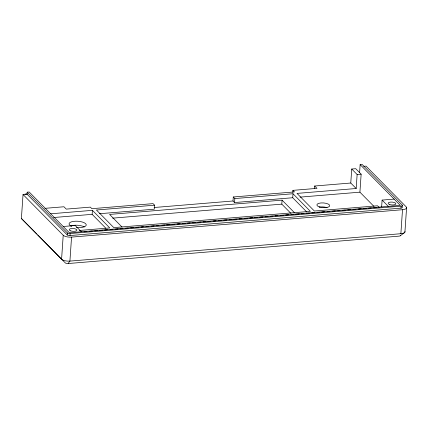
<?xml version="1.0" encoding="UTF-8"?>
<svg xmlns="http://www.w3.org/2000/svg" width="428" height="428" viewBox="0 0 428 428"><rect width="100%" height="100%" fill="white"/><g stroke="black" fill="none" stroke-linecap="round" stroke-linejoin="round"><path stroke-width="0.64" d="M404.963 231.484A6.463 2.37 3.9 0 1 400.87 233.709L69.914 261.101A6.463 2.37 3.9 0 1 61.578 259.25L21.4 218.499L23.037 194.51L27.05 194.178L67.228 234.929A2.156 0.792 3.9 0 0 70.005 235.544L400.961 208.147A2.156 0.792 3.9 0 0 402.192 207.2L402.331 205.199L362.147 164.448L360.141 164.614L359.6 172.612M27.05 194.178L27.183 192.177L29.19 192.012L69.373 232.757L400.303 205.365L360.141 164.614M61.578 259.25L63.216 235.261L23.037 194.51M67.228 234.929L67.362 232.928L27.183 192.177M70.005 235.544L70.144 233.544L401.095 206.146A2.156 0.792 3.9 0 0 402.331 205.199M363.73 166.305L366.026 166.118L406.204 206.868A6.463 2.37 3.9 0 1 402.507 209.715L71.551 237.112L69.914 261.101L68.1 263.536A2.156 0.792 3.9 0 1 65.318 262.915L37.755 234.961M105.753 228.14L92.143 214.337L92.416 210.341L50.531 213.807M44.908 208.34L63.943 206.767L66.26 209.115L90.329 207.125L91.876 208.693L153.053 203.626L154.599 205.194L154.326 209.19L99.462 213.733M306.801 212.01L292.725 197.736L234.555 202.551L233.009 200.983L233.281 196.987L294.459 191.921L292.913 190.353L316.982 188.363L314.666 186.009L350.767 183.024L356.176 188.507L297.005 193.403L314.366 211.009L377.55 205.782L379.096 207.35M234.555 202.551L234.828 198.555L233.281 196.987M291.029 213.497L281.806 204.14L282.079 200.144L109.584 214.423L122.034 227.049M292.779 192.354L292.913 190.353M292.725 197.736L292.998 193.74L234.828 198.555M314.484 188.673L314.666 186.009M350.767 183.024L351.725 169.028L355.732 168.696L361.141 174.18L359.916 192.172L373.992 206.451M356.176 188.507L357.134 174.512L351.725 169.028M381.653 206.756L382.108 200.09L394.14 199.095M400.961 208.147L401.095 206.146M400.87 233.709L402.507 209.715M404.92 232.099L406.6 207.494M400.244 235.791L404.444 232.666M24.915 194.093L27.21 193.9M357.134 174.512L361.141 174.18M154.599 205.194L96.428 210.009L113.789 227.616L310.359 211.341L292.998 193.74M154.107 207.516L233.009 200.983M53.57 217.531L92.143 214.337M300.06 197.126L359.916 192.172M112.639 218.146L281.806 204.14M63.189 226.492L75.221 225.497L81.406 231.767M79.185 230.478L109.777 227.947L92.416 210.341M84.102 231.767L86.766 231.548M89.425 231.329L92.09 231.109M94.754 230.885L97.418 230.665M99.414 230.499L102.747 230.227M104.742 230.061L107.407 229.841M110.071 229.617L112.735 229.397M115.4 229.178L118.064 228.959M120.059 228.793L122.724 228.573M125.388 228.349L128.052 228.129M130.711 227.91L133.376 227.691M136.04 227.466L138.704 227.247M141.368 227.027L143.364 226.861M146.028 226.642L148.693 226.423M151.357 226.203L154.021 225.979M156.685 225.759L158.681 225.593M162.009 225.321L164.673 225.096M166.674 224.935L170.002 224.657M171.997 224.491L174.661 224.272M177.326 224.053L179.99 223.828M182.654 223.609L185.319 223.389M187.314 223.223L189.979 223.004M192.643 222.785L195.307 222.56M197.971 222.341L200.636 222.121M203.295 221.902L205.959 221.683M207.96 221.517L210.624 221.297M213.283 221.073L215.947 220.853M218.612 220.634L221.276 220.415M223.94 220.19L226.605 219.971M229.269 219.751L231.933 219.532M233.929 219.366L236.593 219.147M239.257 218.922L241.922 218.703M244.581 218.483L247.245 218.264M249.909 218.045L252.574 217.82M254.569 217.654L257.233 217.435M259.898 217.215L262.562 216.996M265.226 216.777L267.891 216.552M270.555 216.333L272.55 216.167M275.215 215.947L277.879 215.728M280.543 215.509L283.208 215.284M285.867 215.065L288.531 214.845M291.195 214.626L293.859 214.407M295.855 214.241L299.188 213.963M301.184 213.797L303.848 213.577M306.512 213.358L309.177 213.139M311.841 212.914L314.505 212.695M317.164 212.475L319.828 212.256M321.829 212.09L324.494 211.871M327.153 211.646L329.817 211.427M332.481 211.207L335.145 210.988M337.81 210.769L339.805 210.603M342.47 210.378L345.134 210.159M347.798 209.939L350.462 209.72M353.127 209.501L355.791 209.276M358.45 209.057L361.114 208.837M363.115 208.671L366.443 208.399M368.438 208.233L371.103 208.008M373.767 207.789L376.431 207.569M68.1 263.536L399.051 236.138A2.156 0.792 3.9 0 0 400.415 235.395M21.4 218.499L36.819 234.014M382.108 200.09L388.287 206.36M282.079 200.144L294.534 212.769M71.551 237.112A6.463 2.37 3.9 0 1 63.216 235.261M70.144 233.544A2.156 0.792 3.9 0 1 67.362 232.928M71.69 226.326A8.614 3.157 3.9 0 1 73.653 221.362A8.614 3.157 3.9 0 1 86.135 224.379A8.614 3.157 3.9 0 1 76.318 227.445M70.695 226.011A8.614 3.157 3.9 0 1 84.332 226.942M319.229 207.147A6.463 2.37 3.9 0 1 327.078 207.682M319.245 206.901A6.463 2.37 3.9 0 0 329.667 206.034A6.463 2.37 3.9 0 0 320.979 202.942A6.463 2.37 3.9 0 0 319.245 206.901M389.555 204.477A3.879 1.423 3.9 0 0 395.809 203.958A3.879 1.423 3.9 0 0 390.598 202.102A3.879 1.423 3.9 0 0 389.555 204.477M70.636 230.874A3.879 1.423 3.9 0 0 76.89 230.36A3.879 1.423 3.9 0 0 71.679 228.504A3.879 1.423 3.9 0 0 70.636 230.874"/></g></svg>
